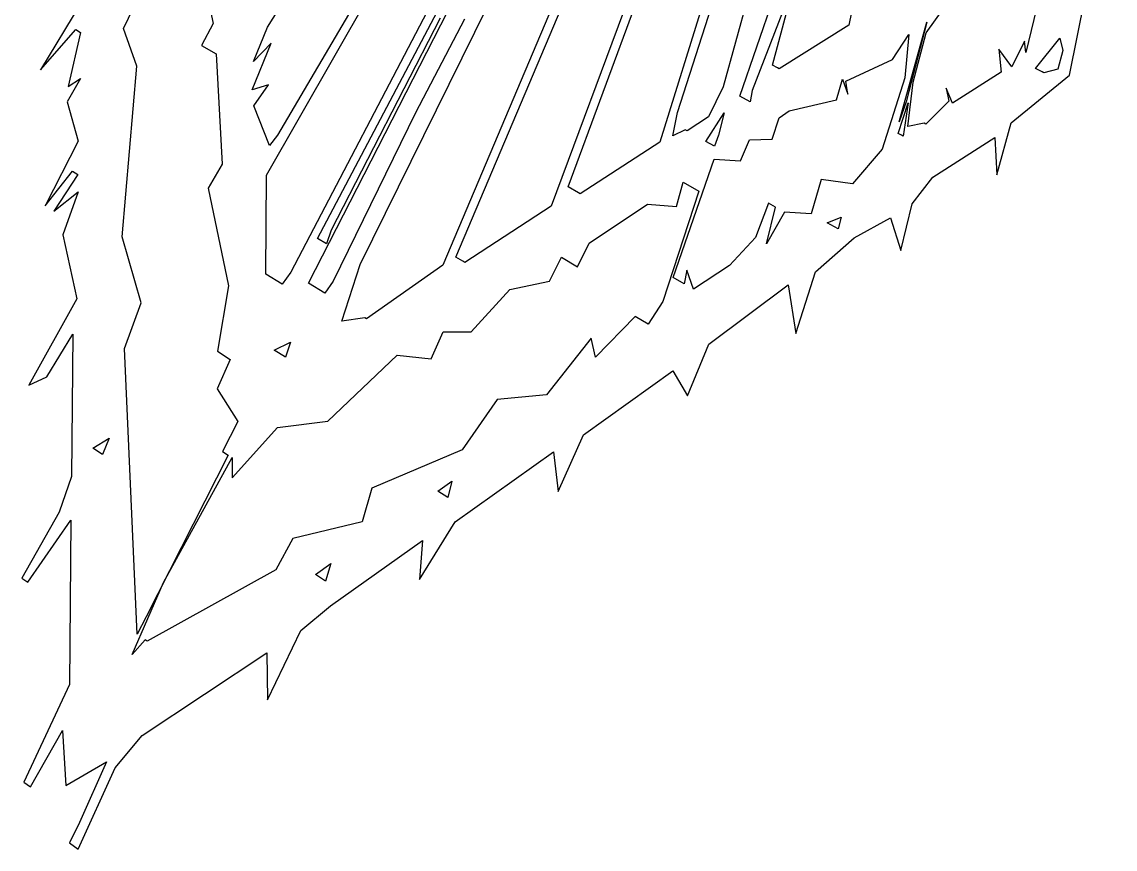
# Model space of a CAD drawing. Extents: x -685 to 123, y -1272 to 108.
# Drawn here: x -685 to -26, y -1272 to -773 of the extents above; entities that cross this region are included whole.
import ezdxf

# ---------------------------------------------------------------- set-up
doc = ezdxf.new("R2010")
doc.units = 0

msp = doc.modelspace()

# ---------------------------------------------------------------- linework, layer by layer
for p, q in [((-511.8904, -930.5739), (-300.0501, -516.7156)), ((-158.4683, -634.9842), (-186.3036, -775.0179)), ((-536.6313, -776.1767), (-467.2519, -664.7055)), ((-53.3995, -805.222), (-25.8906, -669.2583)), ((-289.7036, -827.5988), (-241.1396, -676.686)), ((-223.8509, -673.7966), (-262.113, -812.2797)), ((-248.4984, -678.8489), (-300.1522, -845.5545)), ((-537.3255, -865.3908), (-436.054, -688.4314)), ((-439.6882, -686.4565), (-530.6178, -841.2584)), ((-300.3508, -707.8373), (-365.6461, -884.2167)), ((-355.5621, -872.5107), (-293.4795, -705.0058)), ((-577.5394, -736.0324), (-569.4148, -774.0166)), ((-352.4846, -733.845), (-431.0043, -919.7864)), ((-423.249, -914.7942), (-347.7384, -736.4242)), ((-66.3451, -736.5886), (-79.7212, -791.4699)), ((-623.3656, -777.0374), (-610.4053, -750.0509)), ((-431.1037, -748.7079), (-522.6899, -923.9186)), ((-251.9499, -817.8745), (-227.4184, -746.5043)), ((-649.1431, -761.7304), (-673.4181, -801.9785)), ((-506.4528, -903.5725), (-432.4472, -763.2119)), ((-480.7563, -919.2081), (-404.1878, -763.725)), ((-232.4082, -799.0974), (-222.5297, -762.4847)), ((-226.4229, -767.2064), (-244.7118, -814.3703)), ((-139.7933, -779.5994), (-129.4545, -765.4861)), ((-615.4539, -799.7463), (-623.3656, -777.0374)), ((-569.4148, -774.0166), (-576.3976, -787.2036)), ((-545.0978, -796.8832), (-536.6313, -776.1767)), ((-432.6451, -770.8649), (-498.3316, -898.6513)), ((-417.9102, -771.3783), (-447.5287, -827.8798)), ((-186.3036, -775.0179), (-228.3836, -801.2844)), ((-156.0473, -833.286), (-139.2853, -773.2922)), ((-139.2853, -773.2922), (-150.123, -815.0264)), ((-673.4181, -801.9785), (-652.2634, -777.7132)), ((-649.3834, -779.4371), (-656.7786, -812.1032)), ((-652.2634, -777.7132), (-649.3834, -779.4371)), ((-160.0694, -795.7997), (-150.2758, -780.7032)), ((-150.2758, -780.7032), (-152.5925, -806.7062)), ((-147.5096, -809.4256), (-139.7933, -779.5994)), ((-73.841, -801.0778), (-59.2331, -782.9085)), ((-59.2331, -782.9085), (-57.3106, -790.2622)), ((-576.3976, -787.2036), (-567.6247, -792.3724)), ((-545.9387, -814.0235), (-534.5531, -785.8366)), ((-534.5531, -785.8366), (-545.0978, -796.8832)), ((-88.2365, -800.1183), (-96.0416, -789.4453)), ((-96.0416, -789.4453), (-94.5813, -803.428)), ((-80.5269, -784.5917), (-88.2365, -800.1183)), ((-79.7212, -791.4699), (-80.5269, -784.5917)), ((-57.3106, -790.2622), (-60.5176, -801.503)), ((-567.6247, -792.3724), (-564.0399, -858.8356)), ((-188.1647, -808.7164), (-160.0694, -795.7997)), ((-624.2241, -902.5693), (-615.4539, -799.7463)), ((-229.3905, -800.7373), (-232.4082, -799.0974)), ((-228.3836, -801.2844), (-229.3905, -800.7373)), ((-94.5813, -803.428), (-123.9712, -822.0188)), ((-69.7799, -803.2057), (-73.841, -801.0778)), ((-68.7635, -803.7383), (-69.7799, -803.2057)), ((-60.5176, -801.503), (-68.7635, -803.7383)), ((-649.266, -807.193), (-657.4498, -821.286)), ((-656.7786, -812.1032), (-649.266, -807.193)), ((-193.8583, -820.0463), (-190.194, -807.6206)), ((-190.194, -807.6206), (-186.9155, -816.5646)), ((-186.9155, -816.5646), (-188.1647, -808.7164)), ((-152.5925, -806.7062), (-166.358, -849.8207)), ((-150.8585, -836.0967), (-147.5096, -809.4256)), ((-88.4424, -834.0041), (-53.3995, -805.222)), ((-536.1038, -810.9438), (-545.9387, -814.0235)), ((-544.8655, -823.6517), (-536.1038, -810.9438)), ((-262.113, -812.2797), (-270.9387, -830.2712)), ((-244.7118, -814.3703), (-245.8281, -821.2446)), ((-150.123, -815.0264), (-151.7353, -821.2352)), ((-123.9712, -822.0188), (-127.623, -813.1059)), ((-127.623, -813.1059), (-126.0283, -820.9182)), ((-657.4498, -821.286), (-650.7809, -844.9805)), ((-245.8281, -821.2446), (-251.9499, -817.8745)), ((-222.2283, -826.7071), (-193.8583, -820.0463)), ((-156.674, -840.2532), (-150.708, -821.7882)), ((-151.7353, -821.2352), (-156.0473, -833.286)), ((-150.708, -821.7882), (-153.5456, -841.9532)), ((-126.0283, -820.9182), (-139.906, -834.7761)), ((-535.5481, -847.5754), (-544.8655, -823.6517)), ((-447.5287, -827.8798), (-497.094, -929.4098)), ((-292.4982, -841.8309), (-289.7036, -827.5988)), ((-272.4795, -845.0955), (-261.4789, -827.8078)), ((-261.4789, -827.8078), (-264.9792, -841.3932)), ((-228.3844, -830.8475), (-222.2283, -826.7071)), ((-270.9387, -830.2712), (-283.8744, -838.7162)), ((-232.5505, -843.8392), (-228.3844, -830.8475)), ((-140.9443, -834.2155), (-150.8585, -836.0967)), ((-139.906, -834.7761), (-140.9443, -834.2155)), ((-97.2, -865.1637), (-88.4424, -834.0041)), ((-530.6178, -841.2584), (-535.5481, -847.5754)), ((-284.9072, -838.138), (-292.4982, -841.8309)), ((-283.8744, -838.7162), (-284.9072, -838.138)), ((-264.9792, -841.3932), (-267.2792, -848.0068)), ((-154.5889, -841.3863), (-156.674, -840.2532)), ((-153.5456, -841.9532), (-154.5889, -841.3863)), ((-135.713, -866.5812), (-98.3939, -842.787)), ((-98.3939, -842.787), (-97.2, -865.1637)), ((-650.7809, -844.9805), (-670.6911, -883.974)), ((-300.1522, -845.5545), (-348.1718, -876.7831)), ((-267.2792, -848.0068), (-272.4795, -845.0955)), ((-251.5991, -856.7851), (-246.1352, -844.063)), ((-246.1352, -844.063), (-232.5505, -843.8392)), ((-166.358, -849.8207), (-184.1376, -870.6684)), ((-292.1179, -927.0433), (-267.5101, -855.8685)), ((-267.5101, -855.8685), (-251.5991, -856.7851)), ((-564.0399, -858.8356), (-572.4373, -873.2316)), ((-670.6911, -883.974), (-654.1205, -863.0807)), ((-651.0596, -864.9835), (-665.5217, -887.2307)), ((-654.1205, -863.0807), (-651.0596, -864.9835)), ((-537.5735, -925.0657), (-537.3255, -865.3908)), ((-203.0663, -868.011), (-209.0832, -888.6909)), ((-184.1376, -870.6684), (-203.0663, -868.011)), ((-148.1035, -882.7948), (-135.713, -866.5812)), ((-665.5217, -887.2307), (-650.6876, -875.5192)), ((-650.6876, -875.5192), (-660.0274, -901.4244)), ((-572.4373, -873.2316), (-560.0888, -932.0884)), ((-349.2292, -876.1718), (-355.5621, -872.5107)), ((-348.1718, -876.7831), (-349.2292, -876.1718)), ((-276.7324, -875.1903), (-298.4942, -941.6168)), ((-290.179, -884.3409), (-286.2675, -869.7772)), ((-286.2675, -869.7772), (-276.7324, -875.1903)), ((-234.8191, -882.3844), (-242.5553, -903.0303)), ((-230.5325, -884.8008), (-234.8191, -882.3844)), ((-365.6461, -884.2167), (-417.8416, -918.0309)), ((-342.8566, -906.4774), (-307.677, -882.8479)), ((-307.677, -882.8479), (-290.179, -884.3409)), ((-236.0279, -906.7492), (-230.5325, -884.8008)), ((-225.1619, -887.8284), (-236.0279, -906.7492)), ((-209.0832, -888.6909), (-225.1619, -887.8284)), ((-154.9635, -910.8852), (-148.1035, -882.7948)), ((-199.3649, -894.1503), (-190.9146, -890.7585)), ((-192.8609, -897.8041), (-199.3649, -894.1503)), ((-190.9146, -890.7585), (-192.8609, -897.8041)), ((-183.0671, -903.3059), (-161.2616, -891.256)), ((-161.2616, -891.256), (-154.9635, -910.8852)), ((-660.0274, -901.4244), (-651.5631, -940.0141)), ((-498.3316, -898.6513), (-501.1271, -906.813)), ((-612.7634, -942.3641), (-624.2241, -902.5693)), ((-501.1271, -906.813), (-506.4528, -903.5725)), ((-349.7655, -920.7306), (-342.8566, -906.4774)), ((-242.5553, -903.0303), (-258.2532, -919.9333)), ((-206.3991, -923.6298), (-183.0671, -903.3059)), ((-418.9243, -917.3829), (-423.249, -914.7942)), ((-366.7227, -929.4352), (-359.5623, -914.9585)), ((-359.5623, -914.9585), (-349.7655, -920.7306)), ((-491.837, -953.3737), (-480.7563, -919.2081)), ((-431.0043, -919.7864), (-476.9244, -952.1223)), ((-417.8416, -918.0309), (-418.9243, -917.3829)), ((-258.2532, -919.9333), (-279.9711, -934.1182)), ((-527.8631, -931.0758), (-537.5735, -925.0657)), ((-522.6899, -923.9186), (-527.8631, -931.0758)), ((-285.5013, -930.8972), (-292.1179, -927.0433)), ((-284.0465, -922.7428), (-285.5013, -930.8972)), ((-279.9711, -934.1182), (-284.0465, -922.7428)), ((-218.209, -960.946), (-206.3991, -923.6298)), ((-560.0888, -932.0884), (-566.8365, -971.5637)), ((-502.1193, -936.5955), (-511.8904, -930.5739)), ((-497.094, -929.4098), (-502.1193, -936.5955)), ((-413.8924, -959.893), (-390.5828, -934.3472)), ((-390.5828, -934.3472), (-366.7227, -929.4352)), ((-270.7821, -967.266), (-222.8437, -931.5312)), ((-222.8437, -931.5312), (-218.209, -960.946)), ((-651.5631, -940.0141), (-680.4102, -992.0935)), ((-298.4942, -941.6168), (-307.2608, -955.197)), ((-622.8181, -969.959), (-612.7634, -942.3641)), ((-478.0266, -951.4431), (-491.837, -953.3737)), ((-476.9244, -952.1223), (-478.0266, -951.4431)), ((-315.0961, -950.5625), (-339.0315, -975.0616)), ((-307.2608, -955.197), (-315.0961, -950.5625)), ((-669.563, -987.0034), (-654.0518, -961.3961)), ((-654.0518, -961.3961), (-654.7581, -1047.1396)), ((-437.9533, -976.1388), (-430.7585, -959.8023)), ((-430.7585, -959.8023), (-413.8924, -959.893)), ((-532.5764, -970.9868), (-522.8067, -966.176)), ((-522.8067, -966.176), (-525.9032, -975.191)), ((-341.6901, -963.6129), (-368.5832, -997.7936)), ((-339.0315, -975.0616), (-341.6901, -963.6129)), ((-283.5064, -998.4399), (-270.7821, -967.266)), ((-615.2128, -1142.1131), (-622.8181, -969.959)), ((-566.8365, -971.5637), (-559.0736, -976.4992)), ((-525.9032, -975.191), (-532.5764, -970.9868)), ((-500.4071, -1013.7984), (-458.4995, -974.0074)), ((-458.4995, -974.0074), (-437.9533, -976.1388)), ((-559.0736, -976.4992), (-566.9855, -994.2904)), ((-680.4102, -992.0935), (-669.563, -987.0034)), ((-346.279, -1021.9547), (-292.3234, -983.3236)), ((-292.3234, -983.3236), (-283.5064, -998.4399)), ((-566.9855, -994.2904), (-554.5737, -1013.9613)), ((-398.2006, -1000.637), (-419.3001, -1031.0931)), ((-368.5832, -997.7936), (-398.2006, -1000.637)), ((-554.5737, -1013.9613), (-563.768, -1031.9236)), ((-530.7036, -1017.5737), (-500.4071, -1013.7984)), ((-558.0142, -1047.9086), (-530.7036, -1017.5737)), ((-641.8967, -1030.0816), (-632.1791, -1023.9599)), ((-632.1791, -1023.9599), (-636.1918, -1033.8698)), ((-361.519, -1056.0735), (-346.279, -1021.9547)), ((-636.1918, -1033.8698), (-641.8967, -1030.0816)), ((-560.3124, -1034.1732), (-609.8791, -1131.6265)), ((-563.768, -1031.9236), (-560.3124, -1034.1732)), ((-419.3001, -1031.0931), (-473.797, -1054.0926)), ((-423.4919, -1074.4497), (-364.4074, -1032.2444)), ((-364.4074, -1032.2444), (-361.519, -1056.0735)), ((-599.4285, -1111.0796), (-558.0052, -1035.6752)), ((-558.0052, -1035.6752), (-558.0142, -1047.9086)), ((-654.7581, -1047.1396), (-662.1364, -1068.5685)), ((-434.0067, -1056.0146), (-425.5048, -1049.8473)), ((-425.5048, -1049.8473), (-428.0741, -1059.7865)), ((-473.797, -1054.0926), (-479.6807, -1074.3651)), ((-428.0741, -1059.7865), (-434.0067, -1056.0146)), ((-662.1364, -1068.5685), (-684.6864, -1108.3647)), ((-681.1181, -1110.8366), (-655.1414, -1073.3106)), ((-655.1414, -1073.3106), (-655.9677, -1172.4031)), ((-479.6807, -1074.3651), (-521.3392, -1084.4484)), ((-445.1276, -1109.1587), (-423.4919, -1074.4497)), ((-521.3392, -1084.4484), (-531.6688, -1103.2771)), ((-498.8027, -1125.1015), (-443.241, -1085.746)), ((-443.241, -1085.746), (-445.1276, -1109.1587)), ((-507.7683, -1106.1584), (-498.5073, -1099.4586)), ((-498.5073, -1099.4586), (-501.6967, -1110.1699)), ((-531.6688, -1103.2771), (-609.0886, -1146.3323)), ((-501.6967, -1110.1699), (-507.7683, -1106.1584)), ((-684.6864, -1108.3647), (-681.1181, -1110.8366)), ((-618.1599, -1154.4504), (-599.4285, -1111.0796)), ((-516.4884, -1139.9005), (-498.8027, -1125.1015)), ((-609.8791, -1131.6265), (-615.2128, -1142.1131)), ((-610.315, -1145.4874), (-618.1599, -1154.4504)), ((-609.0886, -1146.3323), (-610.315, -1145.4874)), ((-536.7407, -1181.7417), (-516.4884, -1139.9005)), ((-612.1326, -1203.286), (-537.069, -1153.3546)), ((-537.069, -1153.3546), (-536.7407, -1181.7417)), ((-655.9677, -1172.4031), (-683.4022, -1231.3722)), ((-679.5738, -1234.15), (-660.1766, -1200.1231)), ((-660.1766, -1200.1231), (-658.1334, -1233.3779)), ((-628.4897, -1222.7072), (-612.1326, -1203.286)), ((-658.1334, -1233.3779), (-633.5956, -1219.0681)), ((-650.7845, -1271.6974), (-628.4897, -1222.7072)), ((-633.5956, -1219.0681), (-649.9587, -1255.6382)), ((-683.4022, -1231.3722), (-679.5738, -1234.15)), ((-649.9587, -1255.6382), (-656.0135, -1267.8801)), ((-656.0135, -1267.8801), (-650.7845, -1271.6974))]:
    msp.add_line(p, q)

doc.saveas('drawing.dxf')
